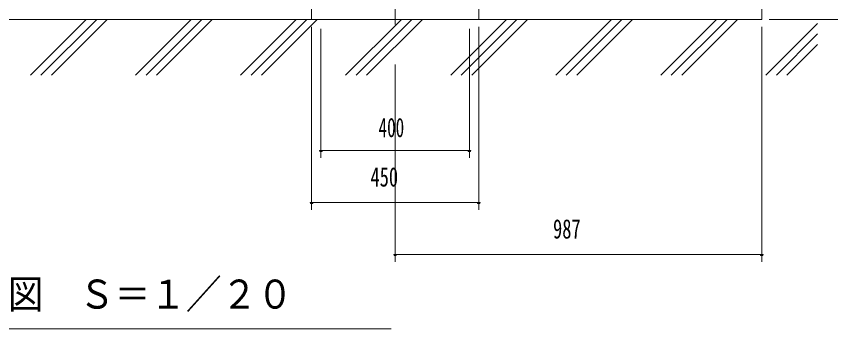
# Model space of a CAD drawing. Units: millimetres, scale not verified. Extents: x -5940 to 5940, y -4200 to 4200.
# Drawn here: x 2383 to 4576, y 317 to 1158 of the extents above; entities that cross this region are included whole.
import ezdxf
from ezdxf.enums import TextEntityAlignment as Align

# ---------------------------------------------------------------- set-up
doc = ezdxf.new("R2010")
doc.units = ezdxf.units.MM
doc.header["$LTSCALE"] = 20
doc.linetypes.add('USER3', pattern=[13, 6, -3, 1, -3])
for name, color, linetype, lineweight in [('0-2_2-03BODL', 7, 'Continuous', 18), ('0-4_2-43THIN', 4, 'Continuous', 18), ('0-5_2-53DIM', 3, 'Continuous', 18)]:
    doc.layers.add(name, color=color, linetype=linetype, lineweight=lineweight)
doc.styles.add('ＭＳ ゴシック', font='')
doc.styles.get('ＭＳ ゴシック').set_extended_font_data('MS Gothic')

msp = doc.modelspace()

# ---------------------------------------------------------------- linework, layer by layer
at = {"layer": '0-2_2-03BODL'}
for p, q in [((4390.12, 1150.13), (4390.12, 3105.33)), ((3178.12, 1180.13), (3178.12, 1150.13)), ((3628.12, 1180.13), (3628.12, 1150.13)), ((4390.12, 1150.13), (831.12, 1150.13))]:
    msp.add_line(p, q, dxfattribs=at)
at = {"layer": '0-2_2-03BODL', "color": 3, "linetype": 'USER3'}
msp.add_line((3403.12, 1195.5), (3403.12, 1136.54), dxfattribs=at)
at = {"layer": '0-4_2-43THIN'}
for p, q in [((2571.23, 1150.13), (2421.23, 1000.13)), ((2449.51, 1000.13), (2599.51, 1150.13)), ((2627.8, 1150.13), (2477.8, 1000.13)), ((2704.07, 1000.13), (2854.07, 1150.13)), ((2882.36, 1150.13), (2732.36, 1000.13)), ((2760.64, 1000.13), (2910.64, 1150.13)), ((2986.92, 1000.13), (3136.92, 1150.13)), ((3165.2, 1150.13), (3015.2, 1000.13)), ((3043.48, 1000.13), (3193.48, 1150.13)), ((3269.76, 1000.13), (3419.76, 1150.13)), ((3448.04, 1150.13), (3298.04, 1000.13)), ((3326.33, 1000.13), (3476.33, 1150.13)), ((3552.6, 1000.13), (3702.6, 1150.13)), ((3730.89, 1150.13), (3580.89, 1000.13)), ((3609.17, 1000.13), (3759.17, 1150.13)), ((3835.44, 1000.13), (3985.44, 1150.13)), ((4013.73, 1150.13), (3863.73, 1000.13)), ((3892.01, 1000.13), (4042.01, 1150.13)), ((4118.29, 1000.13), (4268.29, 1150.13)), ((4296.57, 1150.13), (4146.57, 1000.13)), ((4174.86, 1000.13), (4324.86, 1150.13)), ((4540.12, 1139.12), (4401.13, 1000.13)), ((4429.41, 1000.13), (4540.12, 1110.84)), ((4540.12, 1082.55), (4457.7, 1000.13))]:
    msp.add_line(p, q, dxfattribs=at)
at = {"layer": '0-5_2-53DIM'}
for p, q in [((5054.12, 1150.13), (4410.12, 1150.13)), ((3178.12, 637.38), (3178.12, 1130.13)), ((3203.12, 777.38), (3203.12, 1124.5)), ((3603.12, 777.38), (3603.12, 1124.5)), ((3628.12, 637.38), (3628.12, 1130.13)), ((4390.12, 497.38), (4390.12, 1130.13)), ((3403.12, 497.38), (3403.12, 1028.6)), ((3207.12, 797.38), (3199.12, 797.38)), ((3203.12, 797.38), (3603.12, 797.38)), ((3607.12, 797.38), (3599.12, 797.38)), ((3182.12, 657.38), (3174.12, 657.38)), ((3178.12, 657.38), (3628.12, 657.38)), ((3632.12, 657.38), (3624.12, 657.38)), ((3407.12, 517.38), (3399.12, 517.38)), ((3403.12, 517.38), (4390.12, 517.38)), ((4394.12, 517.38), (4386.12, 517.38)), ((2072.23, 317.38), (3392.23, 317.38))]:
    msp.add_line(p, q, dxfattribs=at)
for centre in [(3203.12, 797.38), (3603.12, 797.38), (3178.12, 657.38), (3628.12, 657.38), (3403.12, 517.38), (4390.12, 517.38)]:
    msp.add_arc(centre, 4, 180, 0, dxfattribs=at)

# ---------------------------------------------------------------- texts
at = {"layer": '0-5_2-53DIM', "color": 7, "style": 'ＭＳ ゴシック'}
for s, height, width, p in [('400', 52.1, 0.65, (3358.36, 817.38)), ('450', 52.1, 0.7, (3336.61, 684.48)), ('987', 52.1, 0.7, (3828.12, 544.48)), ('Ｈ側面図\u3000Ｓ＝１／２０', 78.15, 0.9, (2072.23, 348.03))]:
    msp.add_text(s, height=height, dxfattribs=dict(at, width=width)).set_placement(p, align=Align.BOTTOM_LEFT)

doc.saveas('drawing.dxf')
